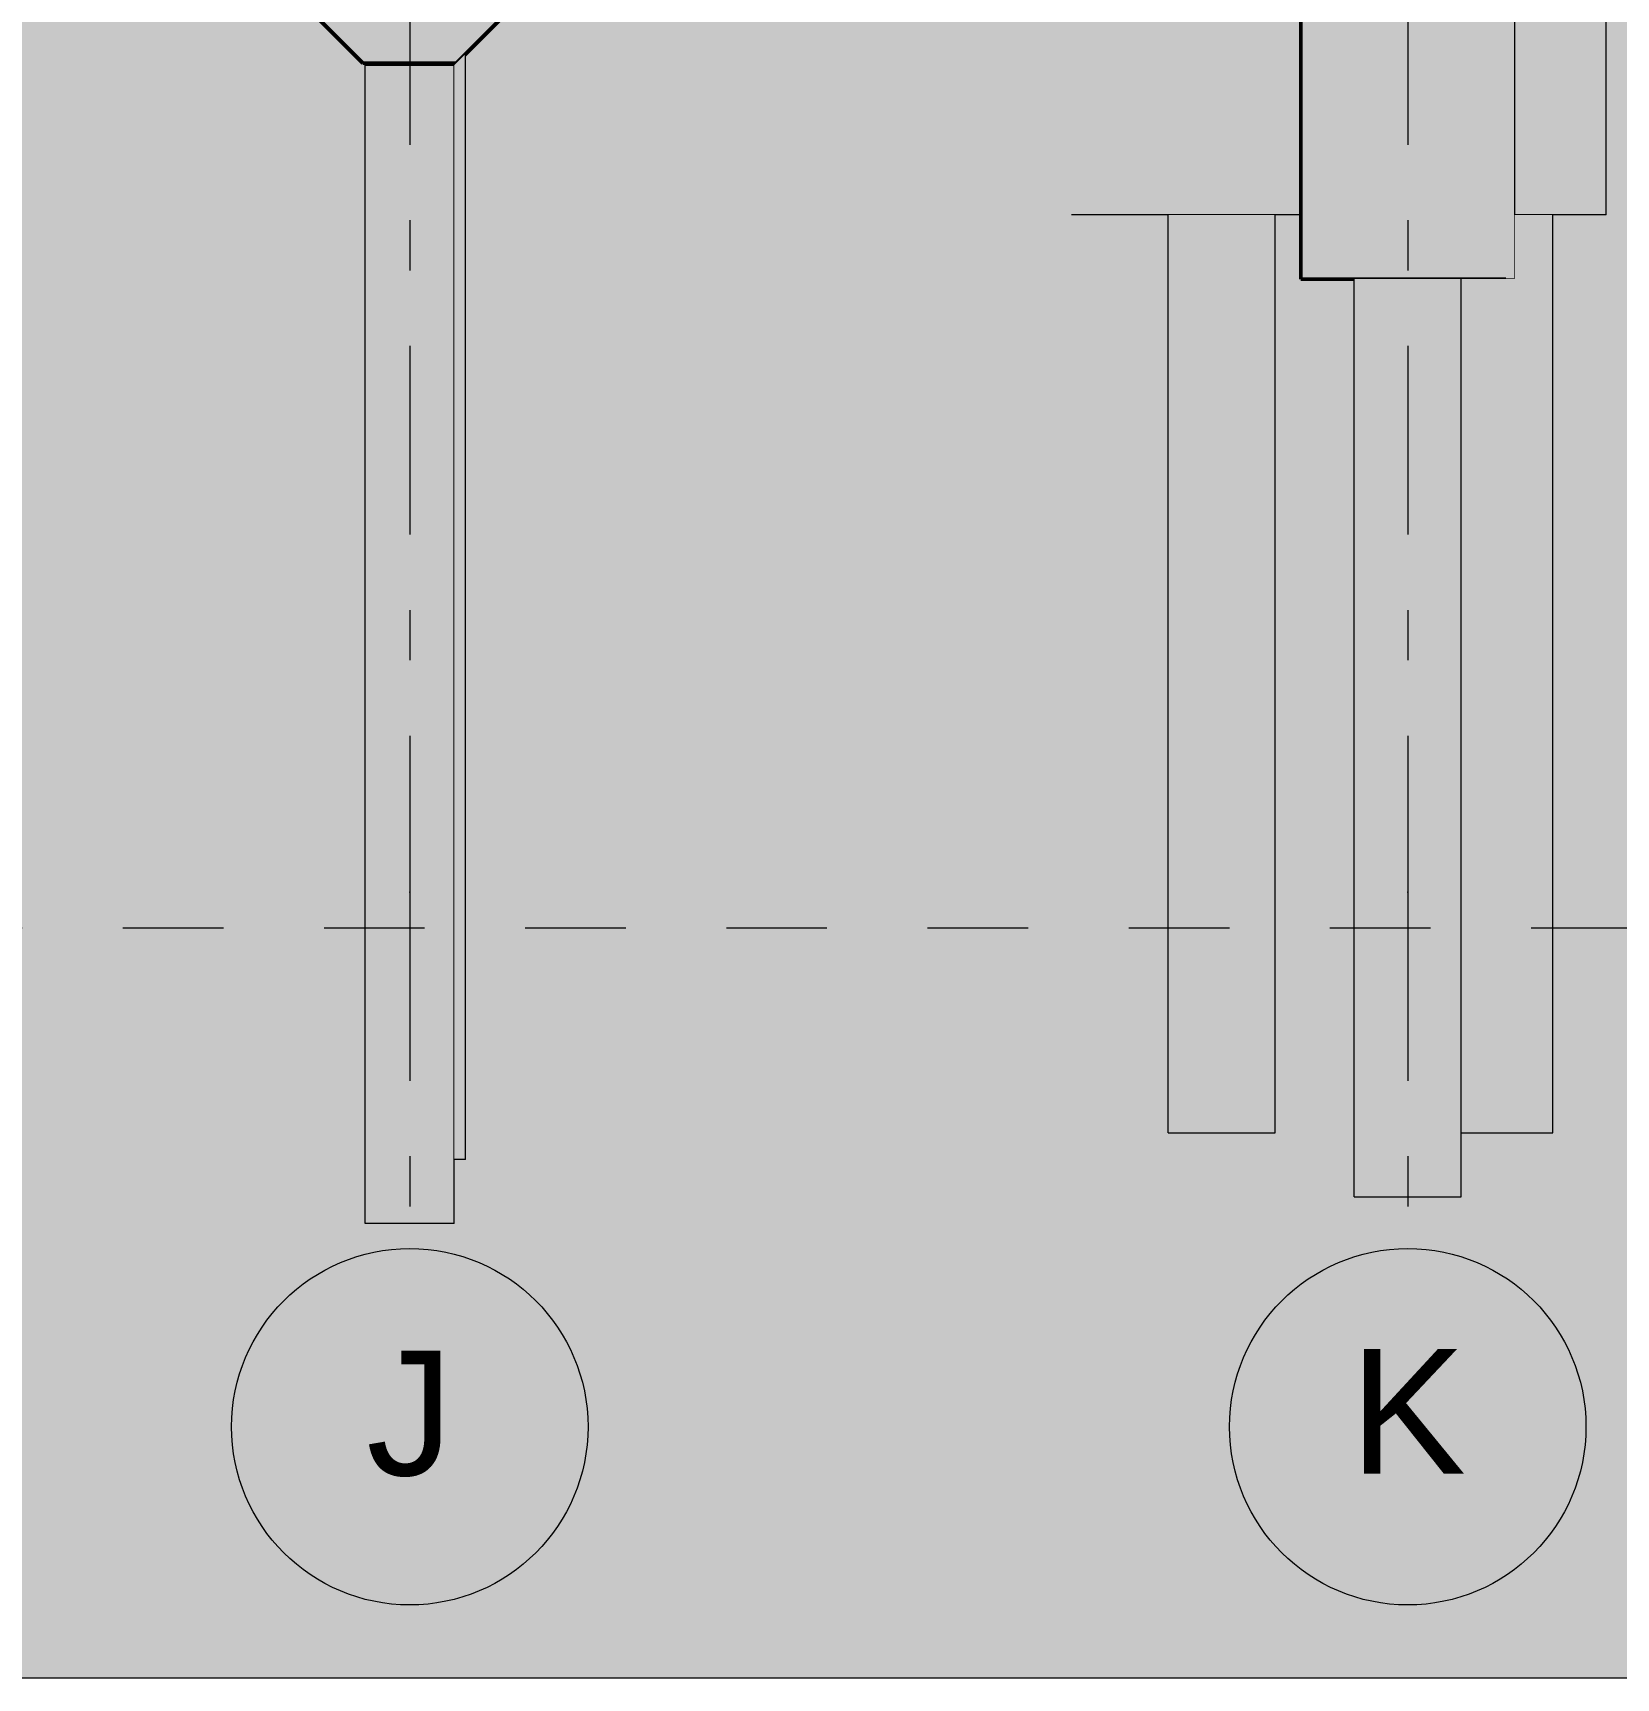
# Model space of a CAD drawing. Header units: millimetres. Extents: x -46169 to 228156, y -86316 to 18123.
# Drawn here: x 134206 to 138648, y -86316 to -81700 of the extents above; entities that cross this region are included whole.
import ezdxf
from ezdxf.enums import TextEntityAlignment as Align

# ---------------------------------------------------------------- set-up
doc = ezdxf.new("R2010")
doc.units = ezdxf.units.MM
doc.header["$MEASUREMENT"] = 0
for name, pattern in [('Dashed', [2822.222233, 1411.111116, -1411.111116]), ('Double Dashed', [1093.611073, 529.166651, -211.666656, 141.111112, -211.666656]), ('Wipeout_Contour', [1000, 0, -1000])]:
    doc.linetypes.add(name, pattern=pattern)
for name, color, linetype, lineweight, true_color in [('0_Pen_No__105', 7, 'Continuous', 15, 0xa6a6a6), ('New_A-15-MG_Structural_Grid_Phase_2_Pen_No__222', 7, 'Continuous', 13, 0x65af33), ('S-160-M_FOUND.IFC Import_Pen_No__104', 7, 'Continuous', 15, 0xa6a6a6), ('S-160-M_FOUND.IFC Import_Pen_No__24', 7, 'Continuous', 50, 0x2a2a2a)]:
    doc.layers.add(name, color=color, linetype=linetype, lineweight=lineweight, true_color=true_color)
for name, color, linetype, lineweight in [('A-95-P_Drawing_Pen_No__1', 7, 'Continuous', 13), ('A-95-P_Drawing_Pen_No__84', 8, 'Continuous', 20), ('S-160-M_FOUND.IFC Import_Pen_No__1', 7, 'Continuous', 13), ('S-160-M_FOUND.IFC Import_Pen_No__4', 7, 'Continuous', 20)]:
    doc.layers.add(name, color=color, linetype=linetype, lineweight=lineweight)
doc.layers.add('New_A-15-MG_Structural_Grid_Phase_2', color=7, linetype='Continuous')
doc.layers.add('S-160-M_FOUND.IFC Import', color=7, linetype='Continuous')
doc.styles.add('GENERATED_STYLE_1', font='')
doc.styles.get('GENERATED_STYLE_1').set_extended_font_data('Swis721 BT')

# ---------------------------------------------------------------- blocks, each defined once
blk = doc.blocks.new('Section Elem_230_1', base_point=(104446.8, -81111))
at = {"color": 254, "linetype": 'Wipeout_Contour', "lineweight": 0, "ltscale": 960446.998971}
blk.add_wipeout([(137906.5, -81541), (137120.7, -81541), (137120.7, -82211), (137763.7, -82211), (137763.7, -81641), (137906.5, -81641)], dxfattribs=at).dxf.layer = 'S-160-M_FOUND.IFC Import'
at = {"color": 254, "linetype": 'Wipeout_Contour', "lineweight": 0, "ltscale": 1607114.937202705}
blk.add_wipeout([(138338.7, -81541), (138221, -81541), (138221, -81641), (138338.7, -81641), (138363.7, -81641), (138363.7, -82211), (138620.7, -82211), (138620.7, -81541), (138438.3, -81541), (138338.7, -81640.6)], dxfattribs=at).dxf.layer = 'S-160-M_FOUND.IFC Import'
at = {"layer": 'S-160-M_FOUND.IFC Import_Pen_No__4', "linetype": 'Continuous'}
for p, q in [((138620.7, -82211), (138620.7, -81541)), ((137763.7, -82211), (137120.7, -82211)), ((138620.7, -82211), (138363.7, -82211))]:
    blk.add_line(p, q, dxfattribs=at)
blk = doc.blocks.new('Section Elem_231_1', base_point=(104446.8, -81111))
at = {"layer": 'S-160-M_FOUND.IFC Import_Pen_No__24', "linetype": 'Continuous'}
blk.add_line((137763.7, -81641), (137763.7, -82391), dxfattribs=at)
at = {"color": 254, "linetype": 'Wipeout_Contour', "lineweight": 0, "ltscale": 643338.528815}
blk.add_wipeout([(138338.7, -82391), (138363.7, -82391), (138363.7, -81641), (138338.7, -81641)], dxfattribs=at).dxf.layer = 'S-160-M_FOUND.IFC Import'
at = {"layer": 'S-160-M_FOUND.IFC Import_Pen_No__104', "linetype": 'Continuous', "lineweight": 0, "true_color": 0x535353}
blk.add_hatch(color=251, dxfattribs=at).paths.add_polyline_path([(137763.7, -81641), (137763.7, -82391), (138338.7, -82391), (138338.7, -81641)])
at = {"layer": 'S-160-M_FOUND.IFC Import_Pen_No__24', "linetype": 'Continuous'}
for p, q in [((138338.7, -81641), (137763.7, -81641)), ((138338.7, -82391), (137763.7, -82391))]:
    blk.add_line(p, q, dxfattribs=at)
at = {"layer": 'S-160-M_FOUND.IFC Import_Pen_No__4', "linetype": 'Continuous'}
for p, q in [((138338.7, -81641), (138363.7, -81641)), ((138363.7, -82391), (138363.7, -81641)), ((138363.7, -82391), (138338.7, -82391))]:
    blk.add_line(p, q, dxfattribs=at)
blk = doc.blocks.new('Section Elem_271_1', base_point=(104446.8, -81111))
at = {"color": 254, "linetype": 'Wipeout_Contour', "lineweight": 0, "ltscale": 635689.513234}
blk.add_wipeout([(135388.4, -81791), (135138.4, -81791), (135138.4, -85041), (135388.4, -85041)], dxfattribs=at).dxf.layer = 'S-160-M_FOUND.IFC Import'
at = {"layer": 'S-160-M_FOUND.IFC Import_Pen_No__4', "linetype": 'Continuous'}
blk.add_line((135388.4, -85041), (135138.4, -85041), dxfattribs=at)
at = {"color": 254, "linetype": 'Wipeout_Contour', "lineweight": 0, "ltscale": 632271.484365}
blk.add_wipeout([(135132.3, -81784.9), (135138.4, -81791), (135388.4, -81791), (135394.4, -81784.9)], dxfattribs=at).dxf.layer = 'S-160-M_FOUND.IFC Import'
at = {"layer": 'S-160-M_FOUND.IFC Import_Pen_No__104', "linetype": 'Continuous', "lineweight": 0, "true_color": 0x535353}
blk.add_hatch(color=251, dxfattribs=at).paths.add_polyline_path([(135638.4, -81541), (134888.4, -81541), (135132.3, -81784.9), (135394.4, -81784.9)])
at = {"layer": 'S-160-M_FOUND.IFC Import_Pen_No__24', "linetype": 'Continuous'}
for p, q in [((134888.4, -81541), (135132.3, -81784.9)), ((135638.4, -81541), (135394.4, -81784.9)), ((135394.4, -81784.9), (135132.3, -81784.9))]:
    blk.add_line(p, q, dxfattribs=at)
at = {"layer": 'S-160-M_FOUND.IFC Import_Pen_No__4', "linetype": 'Continuous'}
for p, q in [((135138.4, -81791), (135388.4, -81791)), ((135138.4, -85041), (135138.4, -81791)), ((135388.4, -85041), (135388.4, -81791))]:
    blk.add_line(p, q, dxfattribs=at)
blk = doc.blocks.new('Section Elem_299_1', base_point=(104446.8, -81111))
at = {"color": 254, "linetype": 'Wipeout_Contour', "lineweight": 0, "ltscale": 794139.790764}
blk.add_wipeout([(135388.4, -84861), (135420, -84861), (135420, -81759.3), (135394.4, -81784.9), (135388.4, -81791)], dxfattribs=at).dxf.layer = 'S-160-M_FOUND.IFC Import'
at = {"layer": 'S-160-M_FOUND.IFC Import_Pen_No__4', "linetype": 'Continuous'}
for q in [(135420, -81759.3), (135388.4, -84861)]:
    blk.add_line((135420, -84861), q, dxfattribs=at)
blk = doc.blocks.new('Section Elem_302_1', base_point=(104446.8, -81111))
at = {"color": 254, "linetype": 'Wipeout_Contour', "lineweight": 0, "ltscale": 643624.959073}
blk.add_wipeout([(137391.3, -82211), (137391.3, -84786), (137691.3, -84786), (137691.3, -82211)], dxfattribs=at).dxf.layer = 'S-160-M_FOUND.IFC Import'
at = {"layer": 'S-160-M_FOUND.IFC Import_Pen_No__1', "linetype": 'Continuous'}
for p, q in [((137391.3, -84786), (137391.3, -82211)), ((137691.3, -84786), (137691.3, -82211)), ((137391.3, -84786), (137691.3, -84786))]:
    blk.add_line(p, q, dxfattribs=at)
blk = doc.blocks.new('Section Elem_303_1', base_point=(104446.8, -81111))
at = {"color": 254, "linetype": 'Wipeout_Contour', "lineweight": 0, "ltscale": 1129453.197437528}
blk.add_wipeout([(138213.7, -82391), (138213.7, -84786), (138470.7, -84786), (138470.7, -82211), (138363.7, -82211), (138363.7, -82391), (138338.7, -82391)], dxfattribs=at).dxf.layer = 'S-160-M_FOUND.IFC Import'
at = {"layer": 'S-160-M_FOUND.IFC Import_Pen_No__1', "linetype": 'Continuous'}
for p, q in [((138470.7, -84786), (138470.7, -82211)), ((138213.7, -84786), (138470.7, -84786))]:
    blk.add_line(p, q, dxfattribs=at)
blk = doc.blocks.new('Section Elem_310_1', base_point=(104446.8, -81111))
at = {"color": 254, "linetype": 'Wipeout_Contour', "lineweight": 0, "ltscale": 645784.995047}
blk.add_wipeout([(137913.7, -84966), (138213.7, -84966), (138213.7, -82391), (137913.7, -82391)], dxfattribs=at).dxf.layer = 'S-160-M_FOUND.IFC Import'
at = {"layer": 'S-160-M_FOUND.IFC Import_Pen_No__1', "linetype": 'Continuous'}
for p, q in [((137913.7, -84966), (137913.7, -82391)), ((138213.7, -84966), (138213.7, -82391)), ((137913.7, -84966), (138213.7, -84966))]:
    blk.add_line(p, q, dxfattribs=at)
blk = doc.blocks.new('Standard grid marker[5]_1', base_point=(135263.8, -59706.3))
at = {"layer": 'New_A-15-MG_Structural_Grid_Phase_2_Pen_No__222', "linetype": 'Double Dashed'}
for p, q in [((135263.8, -60706.3), (135263.8, -84111)), ((135263.8, -84111), (135263.8, -85111))]:
    blk.add_line(p, q, dxfattribs=at)
at = {"layer": 'New_A-15-MG_Structural_Grid_Phase_2_Pen_No__222', "linetype": 'Continuous'}
blk.add_circle((135263.8, -85611), 500, dxfattribs=at)
at = {"layer": 'New_A-15-MG_Structural_Grid_Phase_2_Pen_No__222', "linetype": 'Double Dashed'}
blk.add_point((135263.8, -84111), dxfattribs=at)
blk.add_point((135263.8, -84111), dxfattribs=at)
at = {"layer": 'New_A-15-MG_Structural_Grid_Phase_2_Pen_No__222', "style": 'GENERATED_STYLE_1'}
for tag, p in [('AC_MarkerText_1_0', (135263.8, -59167.6)), ('AC_MarkerText_1_1', (135263.8, -85572.3))]:
    blk.add_attdef(tag, text='', height=350, rotation=360, dxfattribs=at).set_placement(p, align=Align.MIDDLE_CENTER)
blk = doc.blocks.new('Standard grid marker[6]_1', base_point=(138063.8, -59706.3))
at = {"layer": 'New_A-15-MG_Structural_Grid_Phase_2_Pen_No__222', "linetype": 'Double Dashed'}
for p, q in [((138063.8, -60706.3), (138063.8, -84111)), ((138063.8, -84111), (138063.8, -85111))]:
    blk.add_line(p, q, dxfattribs=at)
at = {"layer": 'New_A-15-MG_Structural_Grid_Phase_2_Pen_No__222', "linetype": 'Continuous'}
blk.add_circle((138063.8, -85611), 500, dxfattribs=at)
at = {"layer": 'New_A-15-MG_Structural_Grid_Phase_2_Pen_No__222', "linetype": 'Double Dashed'}
blk.add_point((138063.8, -84111), dxfattribs=at)
blk.add_point((138063.8, -84111), dxfattribs=at)
at = {"layer": 'New_A-15-MG_Structural_Grid_Phase_2_Pen_No__222', "style": 'GENERATED_STYLE_1'}
for tag, p in [('AC_MarkerText_1_0', (138063.8, -59162.9)), ('AC_MarkerText_1_1', (138063.8, -85567.6))]:
    blk.add_attdef(tag, text='', height=350, rotation=360, dxfattribs=at).set_placement(p, align=Align.MIDDLE_CENTER)
blk = doc.blocks.new('A03 Atrium Longitudinal Section_STORY_MARKER', base_point=(104446.8, -81111))
at = {"layer": '0_Pen_No__105', "linetype": 'Dashed', "ltscale": 0.2}
blk.add_line((105107.6, -84211), (184115, -84211), dxfattribs=at)

msp = doc.modelspace()

# ---------------------------------------------------------------- block references
at = {"layer": 'S-160-M_FOUND.IFC Import'}
for name in ['Section Elem_271_1', 'Section Elem_230_1']:
    msp.add_blockref(name, (104446.8, -81111), dxfattribs=at)

# ---------------------------------------------------------------- next in the draw order: block references
for name in ['Section Elem_231_1', 'Section Elem_299_1', 'Section Elem_302_1']:
    msp.add_blockref(name, (104446.8, -81111), dxfattribs=at)

# ---------------------------------------------------------------- next in the draw order: block references
at = {"layer": 'New_A-15-MG_Structural_Grid_Phase_2', "color": 8, "linetype": 'Continuous', "lineweight": 15}
ref = msp.add_blockref('Standard grid marker[5]_1', (135263.8, -59706.3), dxfattribs=at)
ref.add_attrib('AC_MarkerText_1_1', 'J', dxfattribs={"layer": 'New_A-15-MG_Structural_Grid_Phase_2_Pen_No__222', "color": 85, "true_color": 0x65af33, "height": 350, "rotation": 360, "style": 'GENERATED_STYLE_1'}).set_placement((135263.8, -85572.3), align=Align.MIDDLE_CENTER)
at = {"layer": 'S-160-M_FOUND.IFC Import'}
msp.add_blockref('Section Elem_303_1', (104446.8, -81111), dxfattribs=at)

# ---------------------------------------------------------------- next in the draw order: block references
msp.add_blockref('Section Elem_310_1', (104446.8, -81111), dxfattribs=at)

# ---------------------------------------------------------------- next in the draw order: hatches: boundary and pattern name
at = {"layer": 'A-95-P_Drawing_Pen_No__84', "linetype": 'Continuous'}
msp.add_hatch(color=256, dxfattribs=at).paths.add_polyline_path([(102971.5, -81111.1), (105107.6, -81110.9), (105107.6, -81541), (181028.1, -81541), (181028.1, -82041), (181759.5, -82041), (181759.5, -81111), (183691.7, -81111), (183691.7, -86316.2), (102971.5, -86316.2)])

# ---------------------------------------------------------------- next in the draw order: linework, layer by layer
at = {"layer": 'A-95-P_Drawing_Pen_No__1', "linetype": 'Continuous', "flags": 128}
msp.add_lwpolyline([(102971.5, -81111.1), (105107.6, -81110.9), (105107.6, -81541), (181028.1, -81541), (181028.1, -82041), (181759.5, -82041), (181759.5, -81111), (183691.7, -81111), (183691.7, -86316.2), (102971.5, -86316.2)], close=True, dxfattribs=at)

# ---------------------------------------------------------------- next in the draw order: block references
at = {"layer": 'New_A-15-MG_Structural_Grid_Phase_2', "color": 8, "linetype": 'Continuous', "lineweight": 15}
ref = msp.add_blockref('Standard grid marker[6]_1', (138063.8, -59706.3), dxfattribs=at)
ref.add_attrib('AC_MarkerText_1_1', 'K', dxfattribs={"layer": 'New_A-15-MG_Structural_Grid_Phase_2_Pen_No__222', "color": 85, "true_color": 0x65af33, "height": 350, "rotation": 360, "style": 'GENERATED_STYLE_1'}).set_placement((138063.8, -85567.6), align=Align.MIDDLE_CENTER)

# ---------------------------------------------------------------- next in the draw order: block references
at = {"linetype": 'Continuous', "lineweight": 0}
msp.add_blockref('A03 Atrium Longitudinal Section_STORY_MARKER', (104446.8, -81111), dxfattribs=at)

doc.saveas('drawing.dxf')
